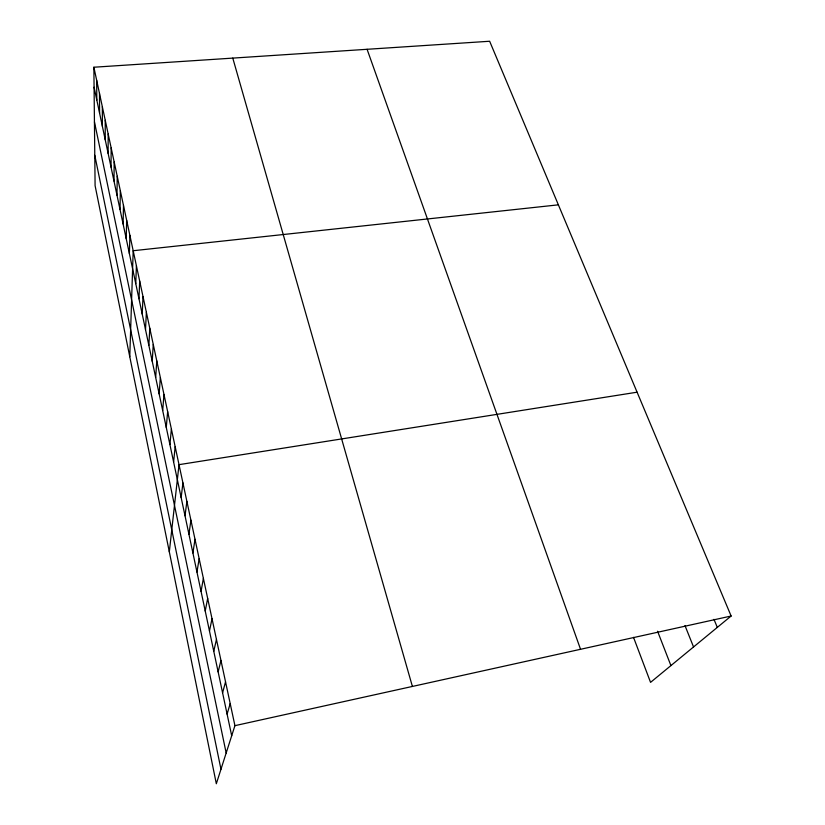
<?xml version="1.0" encoding="UTF-8"?>
<svg xmlns="http://www.w3.org/2000/svg" width="825" height="825" viewBox="0 0 825 825"><rect width="100%" height="100%" fill="white"/><g stroke="black" fill="none" stroke-linecap="round" stroke-linejoin="round"><path stroke-width="1.24" d="M105.229 139.755L105.239 120.275M108.116 153.337L108.178 133.99M111.035 167.083L111.158 147.881M113.994 181.026L114.17 161.968M116.985 195.154L117.233 176.251M120.027 209.478L120.337 190.73M123.111 223.998L123.482 205.415M126.225 238.714L126.668 220.306M129.391 253.636L129.907 235.403M129.773 356.751L133.186 250.728L558.381 204.837M135.764 283.656L136.414 265.805M138.971 298.753L139.693 281.088M142.22 314.057L143.014 296.598M145.509 329.567L146.386 312.324M148.851 345.304L149.799 328.278M152.233 361.267L153.264 344.458M155.667 377.458L156.781 360.876M159.153 393.876L160.359 377.541M162.69 410.53L163.979 394.453M166.268 427.433L167.65 411.613M169.909 444.582L171.383 429.031M173.601 461.979L175.168 446.707M169.321 551.853L179.015 464.661L637.096 392.195M181.16 497.568L182.923 482.883M185.017 515.769L186.883 501.394M188.935 534.239L190.915 520.193M192.916 552.998L195.009 539.282M196.958 572.045L199.155 558.68M201.063 591.391L203.383 578.387M205.229 611.047L207.673 598.403M209.468 631.012L212.025 618.75M213.768 651.286L216.459 639.437M218.14 671.901L220.966 660.454M222.585 692.835L225.545 681.832M227.102 714.12L230.196 703.56M93.875 67.227L234.929 725.66L216.325 783.75L95.092 185.656L93.875 67.227L489.648 41.25L731.125 616.017L650.554 682.368L633.518 637.333M234.929 725.66L731.125 616.017M713.976 619.338L717.307 627.392M684.987 625.597L693.547 646.965M657.566 631.249L670.921 665.6M367.084 49.294L580.542 649.285M232.784 58.111L412.397 686.441M94.081 87.203L231.691 735.756M94.442 121.883L226.174 752.998M94.782 155.286L220.966 769.251M96.659 80.231L96.814 100.093M99.485 93.4L99.588 113.138M102.341 106.745L102.393 126.359"/></g></svg>
